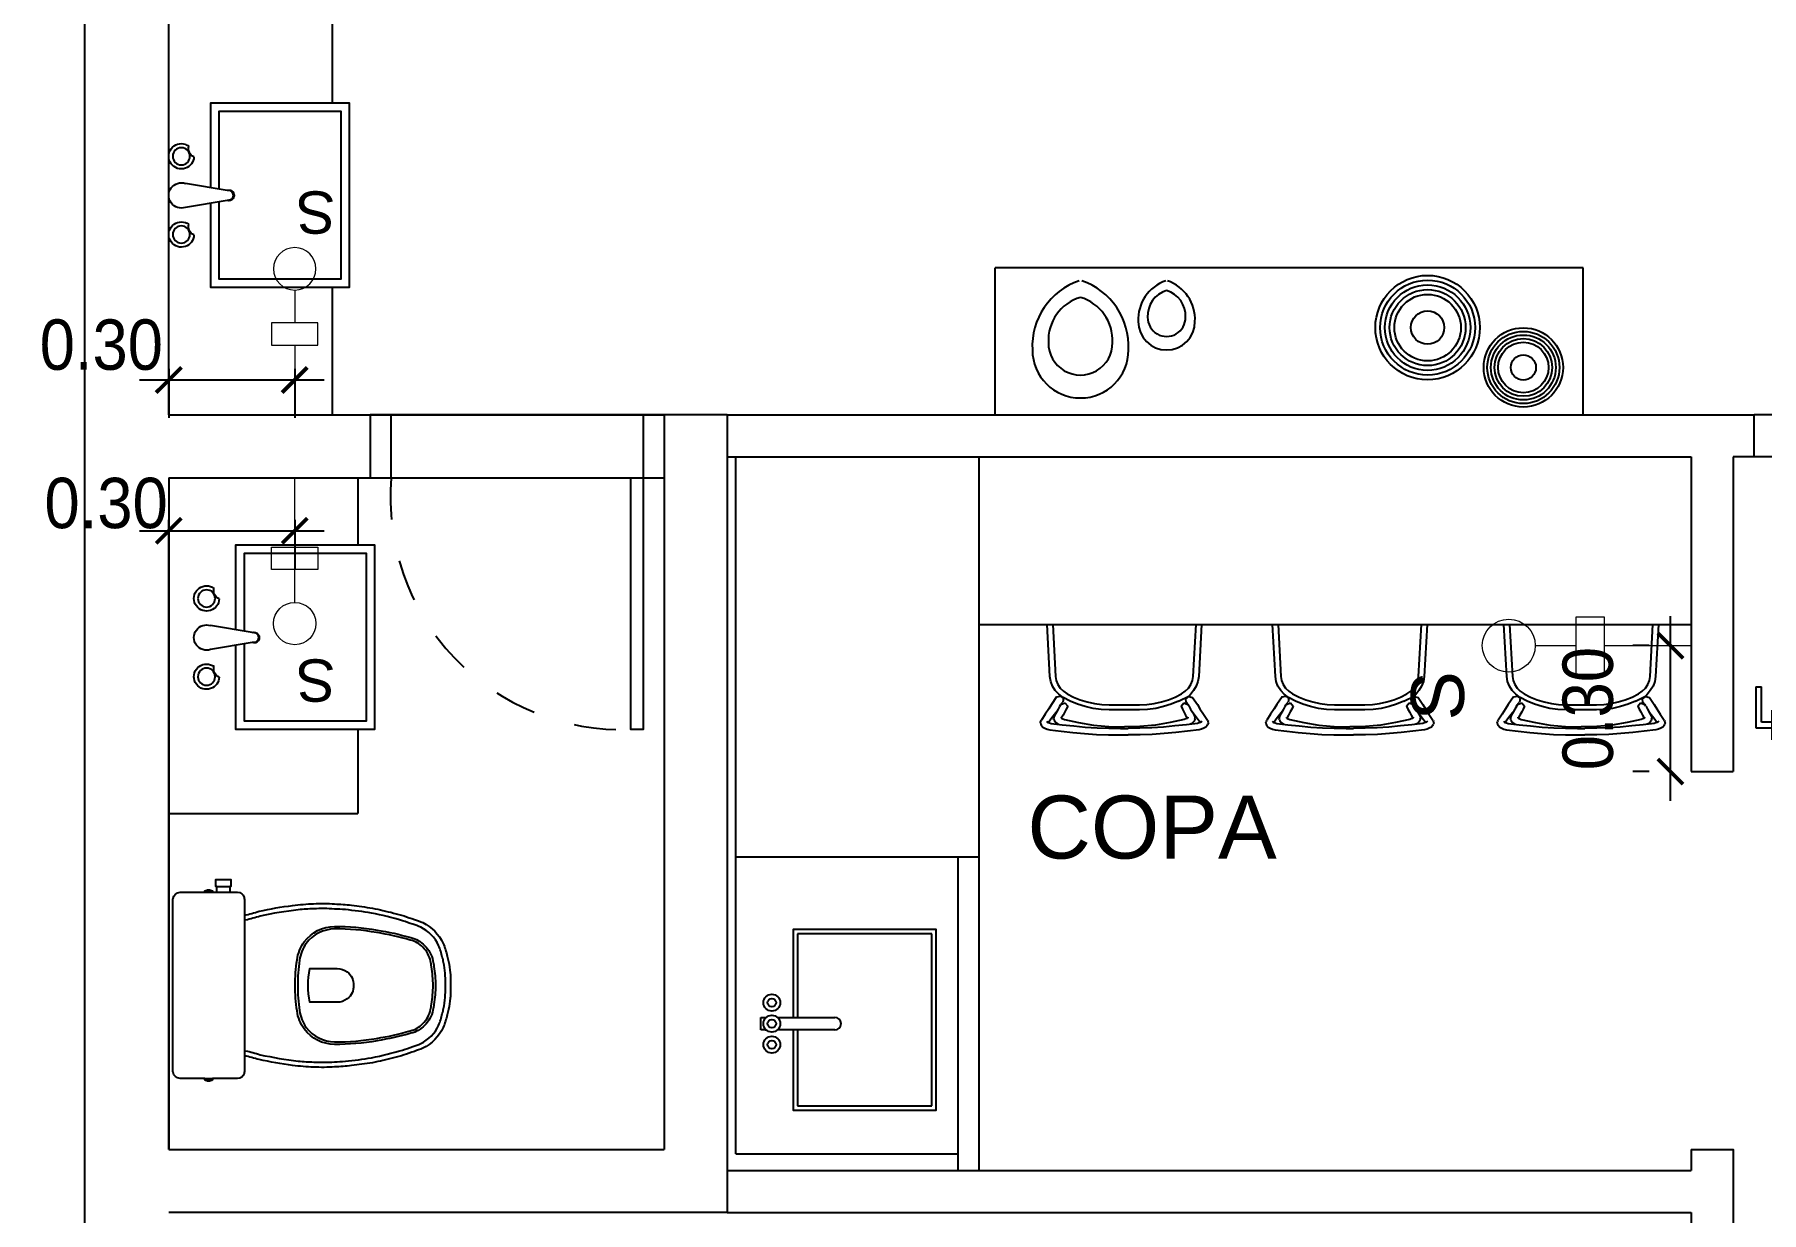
# Model space of a CAD drawing. Header units: millimetres. Extents: x 7034 to 7235, y -465 to -380.
# Drawn here: x 7107.249 to 7111.361, y -429.969 to -427.163 of the extents above; entities that cross this region are included whole.
import ezdxf

# ---------------------------------------------------------------- set-up
doc = ezdxf.new("R2010")
doc.units = ezdxf.units.MM
doc.header["$LTSCALE"] = 0.005
doc.linetypes.add('CONTINUO', pattern=[0])
doc.linetypes.add('DASHED', pattern=[19.05, 12.7, -6.35])
doc.layers.get('0').update_dxf_attribs({"linetype": 'CONTINUO'})
doc.layers.get('DEFPOINTS').update_dxf_attribs({"linetype": 'CONTINUO', "lineweight": 15})
for name, color, linetype in [('- COTAS', 12, 'Continuous'), ('252', 252, 'Continuous'), ('ARQ-PEITORIAL', 4, 'Continuous'), ('ARQ_ALVENARIA', 6, 'Continuous'), ('ARQ_ESQUADRIA', 5, 'Continuous'), ('ARQ_JANELAALTA', 150, 'DASHED'), ('ARQ_MOBILIARIO 1', 8, 'Continuous'), ('ARQ_MOBILIARIO 2', 252, 'Continuous'), ('ARQ_SOLEIRA', 250, 'CONTINUO'), ('ARQ_TXT_AMBIENTE', 3, 'Continuous')]:
    doc.layers.add(name, color=color, linetype=linetype)
doc.layers.add('ARQ-LUM-INT', color=1, linetype='Continuous', lineweight=18)
doc.styles.add('50', font='ARIALN.TTF', dxfattribs={"height": 0.1})
doc.styles.add('ARQ', font='arial.ttf', dxfattribs={"width": 0.9})
doc.styles.get("Standard").update_dxf_attribs({"font": 'arial.ttf'})
doc.dimstyles.new('1-50', dxfattribs={"dimtxt": 0.12, "dimasz": 0.06, "dimexe": 0.09, "dimexo": 0.1, "dimgap": 0.03, "dimtad": 1, "dimzin": 0, "dimdsep": 46, "dimtxsty": 'ARQ', "dimblk": 'ARCHTICK', "dimcen": 0, "dimdle": 0.07, "dimclrd": 1, "dimclre": 1, "dimclrt": 7, "dimadec": 0, "dimazin": 0, "dimtm": 1e-09, "dimtfac": 1, "dimtofl": 0, "dimtmove": 2, "dimatfit": 3, "dimldrblk": 'ARCHTICK', "dimfxl": 1, "dimtolj": 1, "dimtzin": 0, "dimlwd": -1, "dimlwe": -1, "dimarcsym": 0})

# ---------------------------------------------------------------- blocks, each defined once
blk = doc.blocks.new('cbtorb2')
at = {"layer": '252'}
for p, q in [((-0.01, -0.0904), (-0.0237, -0.0081)), ((0.01, -0.0904), (0.0237, -0.0081)), ((-0.0088, -0.0975), (-0.01, -0.0904)), ((0.0088, -0.0975), (0.01, -0.0904))]:
    blk.add_line(p, q, dxfattribs=at)
for centre in [(-0.0774, 0), (0.0774, 0)]:
    blk.add_circle(centre, 0.017, dxfattribs=at)
for centre, radius, start, end in [((-0.0774, 0), 0.025, 341.1513, 198.8487), ((0, 0), 0.025, 341.1513, 198.8487), ((0.0774, 0), 0.025, 341.1513, 198.8487), ((-0.0774, 0), 0.025, 198.8487, 216.2316), ((-0.0927, -0.0318), 0.0177, 22.7472, 105.6562), ((-0.0774, 0), 0.025, 272.1718, 341.1513), ((0.0774, 0), 0.025, 198.8487, 216.2316), ((0.062, -0.0318), 0.0177, 22.7472, 105.6562), ((0.0774, 0), 0.025, 272.1718, 341.1513), ((0, -0.0938), 0.0106, 161.2845, 18.7155), ((0, -0.0922), 0.0103, 210.8046, 329.1954)]:
    blk.add_arc(centre, radius, start, end, dxfattribs=at)
blk = doc.blocks.new('Baci01p')
for points in [[(0.17, 0), (0.17, 0.205, 0.059373), (0.1695, 0.2098, 0.333509), (0.154, 0.222), (0.1355, 0.222), (0.1045, 0.222), (0.094, 0.222), (0.094, 0.2248, 0.252251), (0.0939, 0.2251, 0.160103), (0.085, 0.228, 0.160103), (0.0761, 0.2251, 0.252251), (0.076, 0.2248), (0.076, 0.222), (0.017, 0.222, 0.327853), (0.0003, 0.2069, 0.087637), (0, 0.2038), (0, 0), (0, -0.2038, 0.087637), (0.0003, -0.2069, 0.327853), (0.017, -0.222), (0.076, -0.222), (0.076, -0.2248, 0.252251), (0.0761, -0.2251, 0.160103), (0.085, -0.228, 0.160103), (0.0939, -0.2251, 0.252251), (0.094, -0.2248), (0.094, -0.222), (0.1045, -0.222), (0.1045, -0.236), (0.102, -0.236), (0.102, -0.252), (0.12, -0.252), (0.138, -0.252), (0.138, -0.236), (0.1355, -0.236), (0.1355, -0.222), (0.154, -0.222, 0.333509), (0.1695, -0.2098, 0.059373), (0.17, -0.205)], [(0.291, 0, 0.041331), (0.2956, -0.0608, 0.129345), (0.3127, -0.1036, 0.234638), (0.385, -0.1405, 0.044666), (0.486, -0.1319, 0.031515), (0.5665, -0.1138, 0.151063), (0.5993, -0.0952, 0.148094), (0.6192, -0.0588, 0.031073), (0.6214, -0.0451, 0.035055), (0.6255, 0, 0.035055), (0.6214, 0.0451, 0.031073), (0.6192, 0.0588, 0.148094), (0.5993, 0.0952, 0.151063), (0.5665, 0.1138, 0.031515), (0.486, 0.1319, 0.044666), (0.385, 0.1405, 0.234638), (0.3127, 0.1036, 0.129345), (0.2956, 0.0608, 0.041331)], [(0.297, 0, -0.041434), (0.3015, 0.06, -0.129651), (0.3175, 0.1, -0.234583), (0.385, 0.1345, -0.044678), (0.485, 0.126, -0.031614), (0.565, 0.108, -0.152477), (0.595, 0.091, -0.148725), (0.6134, 0.0575, -0.031624), (0.6155, 0.0444, -0.035113), (0.6195, 0, -0.035113), (0.6155, -0.0444, -0.031624), (0.6134, -0.0575, -0.148725), (0.595, -0.091, -0.152477), (0.565, -0.108, -0.031614), (0.485, -0.126, -0.044678), (0.385, -0.1345, -0.234583), (0.3175, -0.1, -0.129651), (0.3015, -0.06, -0.041434)], [(0.391, -0.04, 0.164444), (0.415, -0.032, 0.245936), (0.43, 0, 0.245936), (0.415, 0.032, 0.164444), (0.391, 0.04), (0.326, 0.04, 0.108885), (0.326, -0.04)]]:
    blk.add_lwpolyline(points, format="xyb", close=True)
for points in [[(0.076, 0.222), (0.094, 0.222)], [(0.093, 0.2245), (0.085, 0.2245), (0.077, 0.2245)], [(0.076, -0.222), (0.094, -0.222)], [(0.093, -0.2245), (0.085, -0.2245), (0.077, -0.2245)], [(0.1045, -0.222), (0.1355, -0.222)], [(0.1045, -0.236), (0.12, -0.236), (0.1355, -0.236)]]:
    blk.add_lwpolyline(points)
for points in [[(0.17, -0.167, -0.003882), (0.205, -0.1765, 0.024258), (0.285, -0.1905, 0.02486), (0.335, -0.1945, 0.033324), (0.385, -0.194, 0.02486), (0.425, -0.191, 0.012268), (0.475, -0.184, 0.015806), (0.525, -0.1725, 0.026699), (0.575, -0.157, 0.021919), (0.595, -0.1495, 0.174675), (0.6435, -0.1, 0.045452), (0.653, -0.07, 0.022856), (0.6562, -0.0571, 0.041289), (0.6602, -0.0304, 0.052091), (0.6606, -0.0228, 0.04333), (0.661, 0, 0.04333), (0.6606, 0.0228, 0.052091), (0.6602, 0.0304, 0.041289), (0.6562, 0.0571, 0.022856), (0.653, 0.07, 0.045452), (0.6435, 0.1, 0.174675), (0.595, 0.1495, 0.021919), (0.575, 0.157, 0.026699), (0.525, 0.1725, 0.015806), (0.475, 0.184, 0.012268), (0.425, 0.191, 0.02486), (0.385, 0.194, 0.033324), (0.335, 0.1945, 0.02486), (0.285, 0.1905, 0.024258), (0.205, 0.1765, -0.003882), (0.17, 0.167)], [(0.1731, 0.1554, 0.003849), (0.2079, 0.1649, -0.027799), (0.2984, 0.18, -0.018883), (0.3355, 0.1825, -0.033646), (0.3844, 0.182, -0.016781), (0.4106, 0.1805, -0.015438), (0.4729, 0.1722, -0.023716), (0.5465, 0.154, -0.013571), (0.5711, 0.1457, -0.02186), (0.59, 0.1386, -0.173345), (0.6325, 0.0952, -0.045814), (0.6414, 0.067, -0.024058), (0.6444, 0.0546, -0.042614), (0.6482, 0.029, -0.066108), (0.6485, 0.0226, -0.047154), (0.649, 0, -0.047154), (0.6485, -0.0226, -0.066108), (0.6482, -0.029, -0.042614), (0.6444, -0.0546, -0.024058), (0.6414, -0.067, -0.045814), (0.6325, -0.0952, -0.173345), (0.59, -0.1386, -0.02186), (0.5711, -0.1457, -0.013571), (0.5465, -0.154, -0.023716), (0.4729, -0.1722, -0.015438), (0.4106, -0.1805, -0.016781), (0.3844, -0.182, -0.033646), (0.3355, -0.1825, -0.018883), (0.2984, -0.18, -0.027799), (0.2079, -0.1649, 0.003849), (0.1731, -0.1554)]]:
    blk.add_lwpolyline(points, format="xyb")
blk = doc.blocks.new('A$C37D84435')
at = {"layer": 'ARQ_TXT_AMBIENTE', "insert": (2.6316, -5.2771), "char_height": 0.15, "attachment_point": 1}
blk.add_mtext_dynamic_manual_height_columns('    COPA', width=2.72651, gutter_width=12.5, heights=[0], dxfattribs=at)
blk = doc.blocks.new('A$C133811AD')
at = {"layer": 'ARQ_ESQUADRIA'}
for p, q in [((0.7313, 1.4007), (0.7013, 1.4007)), ((0.7013, 0.7007), (0.7013, 1.4007)), ((0.7313, 1.4007), (0.7313, 0.7007)), ((0.6943, 1.3747), (0.6943, 1.3047)), ((0.6943, 1.3747), (0.7013, 1.3747)), ((0.7383, 1.3747), (0.7313, 1.3747)), ((0.7383, 1.3747), (0.7383, 1.3047)), ((0.6553, 1.3467), (0.6943, 1.3467)), ((0.6553, 1.2487), (0.6553, 1.3467)), ((0.6943, 1.3327), (0.6693, 1.3327)), ((0.6693, 1.3327), (0.6693, 1.2627)), ((0.7773, 1.3467), (0.7383, 1.3467)), ((0.7383, 1.3327), (0.7633, 1.3327)), ((0.7633, 1.3327), (0.7633, 1.2627)), ((0.7773, 1.2487), (0.7773, 1.3467)), ((0.6943, 1.3047), (0.7013, 1.3047)), ((0.7383, 1.3047), (0.7313, 1.3047)), ((0.6553, 1.2487), (0.6693, 1.2487)), ((0.6693, 1.2627), (0.6693, 1.2627)), ((0.6693, 1.2627), (0.6693, 1.2487)), ((0.7633, 1.2627), (0.7633, 1.2487)), ((0.7633, 1.2627), (0.7633, 1.2627)), ((0.7633, 1.2487), (0.7773, 1.2487)), ((0.7013, 0.7007), (0.6513, 0.7007)), ((0.7013, 0.6007), (0.7013, 0.7007)), ((0.7313, 0.7007), (0.7013, 0.7007)), ((1.4013, 0.6007), (1.4013, 0.7007)), ((1.4513, 0.7007), (1.4013, 0.7007)), ((0.7013, 0.6007), (0.6513, 0.6007)), ((1.4513, 0.6007), (1.4013, 0.6007))]:
    blk.add_line(p, q, dxfattribs=at)
at = {"layer": 'ARQ_JANELAALTA'}
blk.add_arc((0.7007, 0.7007), 0.7007, 0, 87.4911, dxfattribs=at)
blk = doc.blocks.new('int1')
at = {"lineweight": -2}
blk.add_lwpolyline([(-0.0591, 0.0833), (-0.0591, -0.0833), (-0.1391, -0.0833), (-0.1391, 0.0833)], close=True, dxfattribs=at)
blk.add_lwpolyline([(0.0591, 0), (-0.0591, 0)], dxfattribs=at)
blk.add_circle((0.1353, 0), 0.0762, dxfattribs=at)
blk = doc.blocks.new('_ArchTick')
at = {"color": 0, "linetype": 'ByBlock', "const_width": 0.15}
blk.add_lwpolyline([(-0.5, -0.5), (0.5, 0.5)], dxfattribs=at)
blk = doc.blocks.new('*D94')
at = {"layer": '- COTAS', "color": 1, "transparency": 16777216}
for p, q in [((7111.1449, -428.9886), (7111.1449, -428.5486)), ((7111.094, -428.6186), (7111.0549, -428.6186)), ((7111.094, -428.9186), (7111.0549, -428.9186))]:
    blk.add_line(p, q, dxfattribs=at)
at = {"layer": 'DEFPOINTS', "color": 0, "transparency": 16777216}
for p in [(7111.1449, -428.6186), (7111.194, -428.6186), (7111.194, -428.9186)]:
    blk.add_point(p, dxfattribs=at)
at = {"layer": '- COTAS', "color": 1, "transparency": 16777216, "xscale": 0.06, "yscale": 0.06, "zscale": 0.06}
for p, rotation in [((7111.1449, -428.6186), 90), ((7111.1449, -428.9186), 270)]:
    blk.add_blockref('_ArchTick', p, dxfattribs=dict(at, rotation=rotation))
at = {"layer": '- COTAS', "color": 7, "transparency": 16777216, "insert": (7110.9486, -428.7686), "char_height": 0.12, "attachment_point": 5, "rotation": 90, "style": 'ARQ'}
blk.add_mtext('\\A1;0.30', dxfattribs=at)
blk = doc.blocks.new('*D95')
at = {"layer": '- COTAS', "color": 1, "transparency": 16777216}
for p, q in [((7107.499, -428.3448), (7107.939, -428.3448)), ((7107.569, -428.3186), (7107.569, -428.4348)), ((7107.869, -428.3186), (7107.869, -428.4348))]:
    blk.add_line(p, q, dxfattribs=at)
at = {"layer": 'DEFPOINTS', "color": 0, "transparency": 16777216}
for p in [(7107.569, -428.2186), (7107.869, -428.2186), (7107.869, -428.3448)]:
    blk.add_point(p, dxfattribs=at)
at = {"layer": '- COTAS', "color": 1, "transparency": 16777216, "xscale": 0.06, "yscale": 0.06, "zscale": 0.06, "rotation": 180}
blk.add_blockref('_ArchTick', (7107.569, -428.3448), dxfattribs=at)
at = {"layer": '- COTAS', "color": 1, "transparency": 16777216, "xscale": 0.06, "yscale": 0.06, "zscale": 0.06}
blk.add_blockref('_ArchTick', (7107.869, -428.3448), dxfattribs=at)
at = {"layer": '- COTAS', "color": 7, "transparency": 16777216, "insert": (7107.4199, -428.2797), "char_height": 0.12, "attachment_point": 5, "style": 'ARQ'}
blk.add_mtext('\\A1;0.30', dxfattribs=at)
blk = doc.blocks.new('*D301')
at = {"layer": '- COTAS', "color": 1, "transparency": 16777216}
for p, q in [((7107.569, -427.9596), (7107.569, -428.0758)), ((7107.869, -427.9596), (7107.869, -428.0758)), ((7107.499, -427.9858), (7107.939, -427.9858))]:
    blk.add_line(p, q, dxfattribs=at)
at = {"layer": 'DEFPOINTS', "color": 0, "transparency": 16777216}
for p in [(7107.569, -427.8596), (7107.869, -427.8596), (7107.869, -427.9858)]:
    blk.add_point(p, dxfattribs=at)
at = {"layer": '- COTAS', "color": 1, "transparency": 16777216, "xscale": 0.06, "yscale": 0.06, "zscale": 0.06, "rotation": 180}
blk.add_blockref('_ArchTick', (7107.569, -427.9858), dxfattribs=at)
at = {"layer": '- COTAS', "color": 1, "transparency": 16777216, "xscale": 0.06, "yscale": 0.06, "zscale": 0.06}
blk.add_blockref('_ArchTick', (7107.869, -427.9858), dxfattribs=at)
at = {"layer": '- COTAS', "color": 7, "transparency": 16777216, "insert": (7107.4085, -427.9025), "char_height": 0.12, "attachment_point": 5, "style": 'ARQ'}
blk.add_mtext('\\A1;0.30', dxfattribs=at)

msp = doc.modelspace()

# ---------------------------------------------------------------- linework, layer by layer
at = {"layer": '252'}
for points in [[(7107.669, -427.5279), (7107.669, -427.3255), (7107.999, -427.3255), (7107.999, -427.7655), (7107.669, -427.7655), (7107.669, -427.5648)], [(7107.689, -427.5312), (7107.689, -427.3455), (7107.979, -427.3455), (7107.979, -427.7455), (7107.689, -427.7455), (7107.689, -427.5615)], [(7107.729, -428.581), (7107.729, -428.3786), (7108.059, -428.3786), (7108.059, -428.8186), (7107.729, -428.8186), (7107.729, -428.6179)], [(7107.749, -428.5843), (7107.749, -428.3986), (7108.039, -428.3986), (7108.039, -428.7986), (7107.749, -428.7986), (7107.749, -428.6146)]]:
    msp.add_lwpolyline(points, dxfattribs=at)
for centre, radius in [((7110.5665, -427.8612), 0.1244), ((7110.5665, -427.8612), 0.1131), ((7110.5665, -427.8612), 0.1018), ((7110.5665, -427.8612), 0.0905), ((7110.5665, -427.8612), 0.0792), ((7110.5665, -427.8612), 0.0396), ((7110.7945, -427.9561), 0.0944), ((7110.7945, -427.9561), 0.0859), ((7110.7945, -427.9561), 0.0773), ((7110.7945, -427.9561), 0.0687), ((7110.7945, -427.9561), 0.0601), ((7110.7945, -427.9561), 0.03)]:
    msp.add_circle(centre, radius, dxfattribs=at)
for centre, radius, start, end in [((7109.7906, -427.9058), 0.1654, 108.9896, 182.9154), ((7109.6891, -427.9058), 0.1654, 357.0846, 71.0104), ((7109.975, -427.8419), 0.0977, 108.9896, 182.9154), ((7109.915, -427.8419), 0.0977, 357.0846, 71.0104), ((7109.77, -427.8914), 0.1066, 106.4223, 183.0125), ((7109.7097, -427.8914), 0.1066, 356.9875, 73.5777), ((7109.9628, -427.8333), 0.063, 106.4223, 183.0125), ((7109.9272, -427.8333), 0.063, 356.9875, 73.5777), ((7109.945, -427.8468), 0.0676, 180, 0), ((7109.945, -427.8372), 0.0451, 179.297, 0.703), ((7109.7399, -427.9143), 0.1145, 180, 0), ((7109.7399, -427.8979), 0.0763, 179.297, 0.703)]:
    msp.add_arc(centre, radius, start, end, dxfattribs=at)
at = {"layer": 'ARQ-LUM-INT'}
for p, q in [((7107.869, -427.9029), (7107.869, -428.0686)), ((7107.869, -428.3843), (7107.869, -428.2186)), ((7110.9868, -428.6186), (7111.194, -428.6186))]:
    msp.add_line(p, q, dxfattribs=at)
at = {"layer": 'ARQ-PEITORIAL'}
for p, q in [((7108.899, -428.0686), (7111.344, -428.0686)), ((7108.899, -428.1686), (7111.194, -428.1686)), ((7108.919, -428.1686), (7109.4775, -428.1686)), ((7111.194, -428.1686), (7111.194, -428.9186)), ((7111.294, -428.1686), (7111.294, -428.9186)), ((7111.344, -428.1686), (7111.294, -428.1686)), ((7111.194, -428.9186), (7111.294, -428.9186)), ((7111.194, -429.8186), (7111.194, -429.8686)), ((7108.899, -429.8686), (7111.194, -429.8686)), ((7108.899, -429.9686), (7111.194, -429.9686)), ((7111.194, -429.9686), (7111.194, -430.8786))]:
    msp.add_line(p, q, dxfattribs=at)
for points in [[(7111.344, -428.1686), (7111.344, -428.0686)], [(7111.194, -429.8186), (7111.294, -429.8186), (7111.294, -430.0186), (7111.294, -430.8786)]]:
    msp.add_lwpolyline(points, dxfattribs=at)
at = {"layer": 'ARQ_ALVENARIA'}
for p, q in [((7107.369, -430.8386), (7107.369, -425.2786)), ((7107.569, -428.0686), (7107.569, -425.2786)), ((7107.569, -428.0686), (7108.049, -428.0686)), ((7107.569, -428.0686), (7108.049, -428.0686)), ((7108.049, -428.0686), (7108.049, -428.2186)), ((7108.749, -428.0686), (7108.749, -429.8186)), ((7108.899, -428.0686), (7108.749, -428.0686)), ((7108.899, -428.0686), (7108.749, -428.0686)), ((7108.899, -428.0686), (7108.899, -429.9686)), ((7107.569, -428.2186), (7107.569, -429.8186)), ((7107.569, -428.2186), (7108.049, -428.2186)), ((7107.569, -429.8186), (7107.569, -428.3186)), ((7107.569, -429.8186), (7108.749, -429.8186)), ((7108.899, -429.9686), (7107.569, -429.9686))]:
    msp.add_line(p, q, dxfattribs=at)
at = {"layer": 'ARQ_ESQUADRIA'}
for p, q in [((7108.049, -428.0686), (7108.099, -428.0686)), ((7108.699, -428.0686), (7108.699, -428.2186)), ((7108.699, -428.0686), (7108.749, -428.0686)), ((7108.049, -428.2186), (7108.099, -428.2186)), ((7108.699, -428.2186), (7108.749, -428.2186))]:
    msp.add_line(p, q, dxfattribs=at)
for points in [[(7108.099, -428.2186), (7108.099, -428.0686)], [(7108.699, -428.2186), (7108.699, -428.8186), (7108.669, -428.8186), (7108.669, -428.2186), (7108.699, -428.2186)]]:
    msp.add_lwpolyline(points, dxfattribs=at)
at = {"layer": 'ARQ_JANELAALTA'}
msp.add_arc((7108.649, -428.2668), 0.5521, 174.9889, 272.0735, dxfattribs=at)
at = {"layer": 'ARQ_MOBILIARIO 1', "linetype": 'Continuous'}
for p, q in [((7107.959, -427.3255), (7107.959, -427.0786)), ((7110.9367, -427.7186), (7109.5367, -427.7186)), ((7107.959, -428.0686), (7107.959, -427.7655)), ((7108.919, -429.8286), (7108.919, -428.1686)), ((7109.499, -429.8686), (7109.499, -428.1686)), ((7108.019, -428.2186), (7108.019, -428.3786)), ((7109.499, -428.5686), (7111.194, -428.5686)), ((7108.019, -428.8186), (7108.019, -429.0186)), ((7107.569, -429.0186), (7108.019, -429.0186)), ((7108.919, -429.1219), (7109.499, -429.1219)), ((7109.449, -429.8686), (7109.449, -429.1219))]:
    msp.add_line(p, q, dxfattribs=at)
for points in [[(7109.5367, -428.0686), (7109.5367, -427.7186)], [(7110.9367, -428.0686), (7110.9367, -427.7186)], [(7108.919, -429.8286), (7109.449, -429.8286)]]:
    msp.add_lwpolyline(points, dxfattribs=at)
at = {"layer": 'ARQ_MOBILIARIO 2'}
for p, q in [((7109.6673, -428.6924), (7109.6605, -428.5686)), ((7109.6738, -428.5686), (7109.6805, -428.6918)), ((7110.0083, -428.6918), (7110.0151, -428.5686)), ((7110.0284, -428.5686), (7110.0216, -428.6924)), ((7110.204, -428.6924), (7110.1972, -428.5686)), ((7110.2105, -428.5686), (7110.2173, -428.6918)), ((7110.545, -428.6918), (7110.5518, -428.5686)), ((7110.5651, -428.5686), (7110.5583, -428.6924)), ((7110.7551, -428.6924), (7110.7483, -428.5686)), ((7110.7616, -428.5686), (7110.7684, -428.6918)), ((7111.0962, -428.6918), (7111.103, -428.5686)), ((7111.1163, -428.5686), (7111.1094, -428.6924)), ((7109.6692, -428.7041), (7109.6673, -428.6924)), ((7109.6734, -428.7152), (7109.6692, -428.7041)), ((7109.68, -428.7255), (7109.6734, -428.7152)), ((7109.6805, -428.6918), (7109.6822, -428.7017)), ((7109.6822, -428.7017), (7109.686, -428.7112)), ((7109.686, -428.7112), (7109.6918, -428.7198)), ((7109.9971, -428.7198), (7110.0029, -428.7112)), ((7110.0029, -428.7112), (7110.0066, -428.7017)), ((7110.0066, -428.7017), (7110.0083, -428.6918)), ((7110.0154, -428.7152), (7110.0089, -428.7255)), ((7110.0197, -428.7041), (7110.0154, -428.7152)), ((7110.0216, -428.6924), (7110.0197, -428.7041)), ((7110.2059, -428.7041), (7110.204, -428.6924)), ((7110.2102, -428.7152), (7110.2059, -428.7041)), ((7110.2167, -428.7255), (7110.2102, -428.7152)), ((7110.2173, -428.6918), (7110.2189, -428.7017)), ((7110.2189, -428.7017), (7110.2227, -428.7112)), ((7110.2227, -428.7112), (7110.2285, -428.7198)), ((7110.5338, -428.7198), (7110.5396, -428.7112)), ((7110.5396, -428.7112), (7110.5434, -428.7017)), ((7110.5434, -428.7017), (7110.545, -428.6918)), ((7110.5522, -428.7152), (7110.5456, -428.7255)), ((7110.5564, -428.7041), (7110.5522, -428.7152)), ((7110.5583, -428.6924), (7110.5564, -428.7041)), ((7110.757, -428.7041), (7110.7551, -428.6924)), ((7110.7613, -428.7152), (7110.757, -428.7041)), ((7110.7678, -428.7255), (7110.7613, -428.7152)), ((7110.7684, -428.6918), (7110.7701, -428.7017)), ((7110.7701, -428.7017), (7110.7739, -428.7112)), ((7110.7739, -428.7112), (7110.7796, -428.7198)), ((7111.085, -428.7198), (7111.0907, -428.7112)), ((7111.0907, -428.7112), (7111.0945, -428.7017)), ((7111.0945, -428.7017), (7111.0962, -428.6918)), ((7111.1033, -428.7152), (7111.0968, -428.7255)), ((7111.1076, -428.7041), (7111.1033, -428.7152)), ((7111.1094, -428.6924), (7111.1076, -428.7041)), ((7109.6706, -428.759), (7109.6644, -428.7689)), ((7109.6832, -428.7404), (7109.6706, -428.759)), ((7109.6885, -428.7345), (7109.68, -428.7255)), ((7109.6832, -428.7404), (7109.6926, -428.7387)), ((7109.6987, -428.7424), (7109.6885, -428.7345)), ((7109.6905, -428.7628), (7109.693, -428.7587)), ((7109.6918, -428.7198), (7109.6993, -428.7273)), ((7109.6926, -428.7387), (7109.6994, -428.7447)), ((7109.693, -428.7587), (7109.7029, -428.7547)), ((7109.6938, -428.7576), (7109.6976, -428.7531)), ((7109.6994, -428.7447), (7109.6976, -428.7531)), ((7109.7154, -428.7508), (7109.6987, -428.7424)), ((7109.6993, -428.7273), (7109.7082, -428.7336)), ((7109.7029, -428.7547), (7109.7095, -428.7625)), ((7109.7082, -428.7336), (7109.7235, -428.7412)), ((7109.7328, -428.7581), (7109.7154, -428.7508)), ((7109.7235, -428.7412), (7109.7396, -428.7476)), ((7109.751, -428.7639), (7109.7328, -428.7581)), ((7109.7396, -428.7476), (7109.7562, -428.7527)), ((7109.7562, -428.7527), (7109.7733, -428.7564)), ((7109.7733, -428.7564), (7109.7907, -428.7587)), ((7109.7907, -428.7587), (7109.8082, -428.7597)), ((7109.8806, -428.7597), (7109.8982, -428.7587)), ((7109.8982, -428.7587), (7109.9156, -428.7564)), ((7109.9156, -428.7564), (7109.9326, -428.7527)), ((7109.9326, -428.7527), (7109.9493, -428.7476)), ((7109.956, -428.7581), (7109.9378, -428.7639)), ((7109.9493, -428.7476), (7109.9653, -428.7412)), ((7109.9735, -428.7508), (7109.956, -428.7581)), ((7109.9653, -428.7412), (7109.9806, -428.7336)), ((7109.9735, -428.7508), (7109.9994, -428.7385)), ((7109.9794, -428.7625), (7109.9859, -428.7547)), ((7109.9806, -428.7336), (7109.9895, -428.7273)), ((7109.9859, -428.7547), (7109.9959, -428.7587)), ((7109.9895, -428.7273), (7109.9971, -428.7198)), ((7109.9906, -428.745), (7109.998, -428.7398)), ((7109.9913, -428.7533), (7109.9906, -428.745)), ((7109.9951, -428.7576), (7109.9913, -428.7533)), ((7109.9984, -428.7628), (7109.9959, -428.7587)), ((7109.998, -428.7398), (7110.007, -428.7424)), ((7110.0089, -428.7255), (7109.9994, -428.7385)), ((7110.007, -428.7424), (7110.0182, -428.759)), ((7110.0182, -428.759), (7110.0245, -428.7689)), ((7110.2074, -428.759), (7110.2011, -428.7689)), ((7110.22, -428.7404), (7110.2074, -428.759)), ((7110.2253, -428.7345), (7110.2167, -428.7255)), ((7110.22, -428.7404), (7110.2293, -428.7387)), ((7110.2354, -428.7424), (7110.2253, -428.7345)), ((7110.2272, -428.7628), (7110.2297, -428.7587)), ((7110.2285, -428.7198), (7110.2361, -428.7273)), ((7110.2293, -428.7387), (7110.2362, -428.7447)), ((7110.2297, -428.7587), (7110.2397, -428.7547)), ((7110.2305, -428.7576), (7110.2344, -428.7531)), ((7110.2362, -428.7447), (7110.2344, -428.7531)), ((7110.2521, -428.7508), (7110.2354, -428.7424)), ((7110.2361, -428.7273), (7110.245, -428.7336)), ((7110.2397, -428.7547), (7110.2462, -428.7625)), ((7110.245, -428.7336), (7110.2603, -428.7412)), ((7110.2696, -428.7581), (7110.2521, -428.7508)), ((7110.2603, -428.7412), (7110.2763, -428.7476)), ((7110.2878, -428.7639), (7110.2696, -428.7581)), ((7110.2763, -428.7476), (7110.293, -428.7527)), ((7110.293, -428.7527), (7110.31, -428.7564)), ((7110.31, -428.7564), (7110.3274, -428.7587)), ((7110.3274, -428.7587), (7110.345, -428.7597)), ((7110.4174, -428.7597), (7110.4349, -428.7587)), ((7110.4349, -428.7587), (7110.4523, -428.7564)), ((7110.4523, -428.7564), (7110.4694, -428.7527)), ((7110.4694, -428.7527), (7110.486, -428.7476)), ((7110.4927, -428.7581), (7110.4746, -428.7639)), ((7110.486, -428.7476), (7110.5021, -428.7412)), ((7110.5102, -428.7508), (7110.4927, -428.7581)), ((7110.5021, -428.7412), (7110.5174, -428.7336)), ((7110.5102, -428.7508), (7110.5362, -428.7385)), ((7110.5161, -428.7625), (7110.5227, -428.7547)), ((7110.5174, -428.7336), (7110.5263, -428.7273)), ((7110.5227, -428.7547), (7110.5326, -428.7587)), ((7110.5263, -428.7273), (7110.5338, -428.7198)), ((7110.5273, -428.745), (7110.5347, -428.7398)), ((7110.528, -428.7533), (7110.5273, -428.745)), ((7110.5318, -428.7576), (7110.528, -428.7533)), ((7110.5351, -428.7628), (7110.5326, -428.7587)), ((7110.5347, -428.7398), (7110.5437, -428.7424)), ((7110.5456, -428.7255), (7110.5362, -428.7385)), ((7110.5437, -428.7424), (7110.555, -428.759)), ((7110.555, -428.759), (7110.5612, -428.7689)), ((7110.7585, -428.759), (7110.7522, -428.7689)), ((7110.7711, -428.7404), (7110.7585, -428.759)), ((7110.7764, -428.7345), (7110.7678, -428.7255)), ((7110.7711, -428.7404), (7110.7805, -428.7387)), ((7110.7866, -428.7424), (7110.7764, -428.7345)), ((7110.7784, -428.7628), (7110.7809, -428.7587)), ((7110.7796, -428.7198), (7110.7872, -428.7273)), ((7110.7805, -428.7387), (7110.7873, -428.7447)), ((7110.7809, -428.7587), (7110.7908, -428.7547)), ((7110.7816, -428.7576), (7110.7855, -428.7531)), ((7110.7873, -428.7447), (7110.7855, -428.7531)), ((7110.8033, -428.7508), (7110.7866, -428.7424)), ((7110.7872, -428.7273), (7110.7961, -428.7336)), ((7110.7908, -428.7547), (7110.7973, -428.7625)), ((7110.7961, -428.7336), (7110.8114, -428.7412)), ((7110.8207, -428.7581), (7110.8033, -428.7508)), ((7110.8114, -428.7412), (7110.8275, -428.7476)), ((7110.8389, -428.7639), (7110.8207, -428.7581)), ((7110.8275, -428.7476), (7110.8441, -428.7527)), ((7110.8441, -428.7527), (7110.8612, -428.7564)), ((7110.8612, -428.7564), (7110.8785, -428.7587)), ((7110.8785, -428.7587), (7110.8961, -428.7597)), ((7110.9685, -428.7597), (7110.9861, -428.7587)), ((7110.9861, -428.7587), (7111.0034, -428.7564)), ((7111.0034, -428.7564), (7111.0205, -428.7527)), ((7111.0205, -428.7527), (7111.0371, -428.7476)), ((7111.0439, -428.7581), (7111.0257, -428.7639)), ((7111.0371, -428.7476), (7111.0532, -428.7412)), ((7111.0613, -428.7508), (7111.0439, -428.7581)), ((7111.0532, -428.7412), (7111.0685, -428.7336)), ((7111.0613, -428.7508), (7111.0873, -428.7385)), ((7111.0673, -428.7625), (7111.0738, -428.7547)), ((7111.0685, -428.7336), (7111.0774, -428.7273)), ((7111.0738, -428.7547), (7111.0837, -428.7587)), ((7111.0774, -428.7273), (7111.085, -428.7198)), ((7111.0785, -428.745), (7111.0859, -428.7398)), ((7111.0792, -428.7533), (7111.0785, -428.745)), ((7111.083, -428.7576), (7111.0792, -428.7533)), ((7111.0862, -428.7628), (7111.0837, -428.7587)), ((7111.0859, -428.7398), (7111.0948, -428.7424)), ((7111.0968, -428.7255), (7111.0873, -428.7385)), ((7111.0948, -428.7424), (7111.1061, -428.759)), ((7111.1061, -428.759), (7111.1124, -428.7689)), ((7109.6444, -428.8024), (7109.6451, -428.7996)), ((7109.6459, -428.7971), (7109.6451, -428.7996)), ((7109.6459, -428.7971), (7109.6468, -428.796)), ((7109.6561, -428.7817), (7109.6468, -428.796)), ((7109.6644, -428.7689), (7109.6561, -428.7817)), ((7109.6596, -428.7985), (7109.6618, -428.8005)), ((7109.6717, -428.7906), (7109.6635, -428.8015)), ((7109.6809, -428.7786), (7109.6717, -428.7906)), ((7109.6771, -428.7869), (7109.6761, -428.7922)), ((7109.6769, -428.7949), (7109.6761, -428.7922)), ((7109.6769, -428.7949), (7109.6777, -428.7976)), ((7109.6826, -428.7771), (7109.6771, -428.7869)), ((7109.6777, -428.7976), (7109.6811, -428.8018)), ((7109.6837, -428.7751), (7109.6809, -428.7786)), ((7109.6867, -428.7697), (7109.6826, -428.7771)), ((7109.69, -428.7635), (7109.6867, -428.7697)), ((7109.6905, -428.7628), (7109.69, -428.7635)), ((7109.6931, -428.7889), (7109.6936, -428.7905)), ((7109.6936, -428.7905), (7109.694, -428.7909)), ((7109.694, -428.7909), (7109.6952, -428.7919)), ((7109.6984, -428.7842), (7109.6943, -428.7912)), ((7109.6952, -428.7919), (7109.698, -428.7931)), ((7109.698, -428.7931), (7109.7018, -428.7944)), ((7109.7026, -428.7766), (7109.6984, -428.7842)), ((7109.7018, -428.7944), (7109.7352, -428.802)), ((7109.7061, -428.7701), (7109.7026, -428.7766)), ((7109.7095, -428.7625), (7109.7061, -428.7701)), ((7109.7698, -428.7681), (7109.751, -428.7639)), ((7109.7889, -428.7706), (7109.7698, -428.7681)), ((7109.8082, -428.7715), (7109.7889, -428.7706)), ((7109.8082, -428.7597), (7109.8806, -428.7597)), ((7109.8806, -428.7715), (7109.8082, -428.7715)), ((7109.8999, -428.7706), (7109.8806, -428.7715)), ((7109.9191, -428.7681), (7109.8999, -428.7706)), ((7109.9378, -428.7639), (7109.9191, -428.7681)), ((7109.9871, -428.7944), (7109.9536, -428.802)), ((7109.9794, -428.7625), (7109.9827, -428.7701)), ((7109.9827, -428.7701), (7109.9862, -428.7766)), ((7109.9862, -428.7766), (7109.9904, -428.7842)), ((7109.9909, -428.7931), (7109.9871, -428.7944)), ((7109.9904, -428.7842), (7109.9945, -428.7912)), ((7109.9936, -428.7919), (7109.9909, -428.7931)), ((7109.9949, -428.7909), (7109.9936, -428.7919)), ((7109.9952, -428.7905), (7109.9949, -428.7909)), ((7109.9958, -428.7889), (7109.9952, -428.7905)), ((7109.9984, -428.7628), (7109.9988, -428.7635)), ((7109.9988, -428.7635), (7110.0021, -428.7697)), ((7110.0021, -428.7697), (7110.0063, -428.7771)), ((7110.0051, -428.7751), (7110.0079, -428.7786)), ((7110.0063, -428.7771), (7110.0118, -428.7869)), ((7110.0111, -428.7976), (7110.0078, -428.8018)), ((7110.0079, -428.7786), (7110.0172, -428.7906)), ((7110.012, -428.7949), (7110.0111, -428.7976)), ((7110.0118, -428.7869), (7110.0128, -428.7922)), ((7110.012, -428.7949), (7110.0128, -428.7922)), ((7110.0172, -428.7906), (7110.0254, -428.8015)), ((7110.0245, -428.7689), (7110.0328, -428.7817)), ((7110.0292, -428.7985), (7110.0271, -428.8005)), ((7110.0328, -428.7817), (7110.0421, -428.796)), ((7110.043, -428.7971), (7110.0421, -428.796)), ((7110.043, -428.7971), (7110.0438, -428.7996)), ((7110.0444, -428.8024), (7110.0438, -428.7996)), ((7110.1812, -428.8024), (7110.1818, -428.7996)), ((7110.1826, -428.7971), (7110.1818, -428.7996)), ((7110.1826, -428.7971), (7110.1835, -428.796)), ((7110.1928, -428.7817), (7110.1835, -428.796)), ((7110.2011, -428.7689), (7110.1928, -428.7817)), ((7110.1964, -428.7985), (7110.1985, -428.8005)), ((7110.2084, -428.7906), (7110.2002, -428.8015)), ((7110.2177, -428.7786), (7110.2084, -428.7906)), ((7110.2138, -428.7869), (7110.2128, -428.7922)), ((7110.2136, -428.7949), (7110.2128, -428.7922)), ((7110.2136, -428.7949), (7110.2145, -428.7976)), ((7110.2193, -428.7771), (7110.2138, -428.7869)), ((7110.2145, -428.7976), (7110.2178, -428.8018)), ((7110.2205, -428.7751), (7110.2177, -428.7786)), ((7110.2235, -428.7697), (7110.2193, -428.7771)), ((7110.2268, -428.7635), (7110.2235, -428.7697)), ((7110.2272, -428.7628), (7110.2268, -428.7635)), ((7110.2298, -428.7889), (7110.2304, -428.7905)), ((7110.2304, -428.7905), (7110.2307, -428.7909)), ((7110.2307, -428.7909), (7110.232, -428.7919)), ((7110.2352, -428.7842), (7110.2311, -428.7912)), ((7110.232, -428.7919), (7110.2347, -428.7931)), ((7110.2347, -428.7931), (7110.2385, -428.7944)), ((7110.2394, -428.7766), (7110.2352, -428.7842)), ((7110.2385, -428.7944), (7110.272, -428.802)), ((7110.2429, -428.7701), (7110.2394, -428.7766)), ((7110.2462, -428.7625), (7110.2429, -428.7701)), ((7110.3065, -428.7681), (7110.2878, -428.7639)), ((7110.3257, -428.7706), (7110.3065, -428.7681)), ((7110.345, -428.7715), (7110.3257, -428.7706)), ((7110.345, -428.7597), (7110.4174, -428.7597)), ((7110.4174, -428.7715), (7110.345, -428.7715)), ((7110.4367, -428.7706), (7110.4174, -428.7715)), ((7110.4558, -428.7681), (7110.4367, -428.7706)), ((7110.4746, -428.7639), (7110.4558, -428.7681)), ((7110.5238, -428.7944), (7110.4904, -428.802)), ((7110.5161, -428.7625), (7110.5195, -428.7701)), ((7110.5195, -428.7701), (7110.523, -428.7766)), ((7110.523, -428.7766), (7110.5272, -428.7842)), ((7110.5276, -428.7931), (7110.5238, -428.7944)), ((7110.5272, -428.7842), (7110.5313, -428.7912)), ((7110.5304, -428.7919), (7110.5276, -428.7931)), ((7110.5316, -428.7909), (7110.5304, -428.7919)), ((7110.532, -428.7905), (7110.5316, -428.7909)), ((7110.5325, -428.7889), (7110.532, -428.7905)), ((7110.5351, -428.7628), (7110.5356, -428.7635)), ((7110.5356, -428.7635), (7110.5389, -428.7697)), ((7110.5389, -428.7697), (7110.543, -428.7771)), ((7110.5419, -428.7751), (7110.5447, -428.7786)), ((7110.543, -428.7771), (7110.5485, -428.7869)), ((7110.5479, -428.7976), (7110.5445, -428.8018)), ((7110.5447, -428.7786), (7110.5539, -428.7906)), ((7110.5487, -428.7949), (7110.5479, -428.7976)), ((7110.5485, -428.7869), (7110.5495, -428.7922)), ((7110.5487, -428.7949), (7110.5495, -428.7922)), ((7110.5539, -428.7906), (7110.5621, -428.8015)), ((7110.5612, -428.7689), (7110.5695, -428.7817)), ((7110.566, -428.7985), (7110.5638, -428.8005)), ((7110.5695, -428.7817), (7110.5788, -428.796)), ((7110.5797, -428.7971), (7110.5788, -428.796)), ((7110.5797, -428.7971), (7110.5805, -428.7996)), ((7110.5812, -428.8024), (7110.5805, -428.7996)), ((7110.7323, -428.8024), (7110.733, -428.7996)), ((7110.7337, -428.7971), (7110.733, -428.7996)), ((7110.7337, -428.7971), (7110.7347, -428.796)), ((7110.744, -428.7817), (7110.7347, -428.796)), ((7110.7522, -428.7689), (7110.744, -428.7817)), ((7110.7475, -428.7985), (7110.7497, -428.8005)), ((7110.7595, -428.7906), (7110.7514, -428.8015)), ((7110.7688, -428.7786), (7110.7595, -428.7906)), ((7110.7649, -428.7869), (7110.764, -428.7922)), ((7110.7648, -428.7949), (7110.764, -428.7922)), ((7110.7648, -428.7949), (7110.7656, -428.7976)), ((7110.7704, -428.7771), (7110.7649, -428.7869)), ((7110.7656, -428.7976), (7110.769, -428.8018)), ((7110.7716, -428.7751), (7110.7688, -428.7786)), ((7110.7746, -428.7697), (7110.7704, -428.7771)), ((7110.7779, -428.7635), (7110.7746, -428.7697)), ((7110.7784, -428.7628), (7110.7779, -428.7635)), ((7110.781, -428.7889), (7110.7815, -428.7905)), ((7110.7815, -428.7905), (7110.7818, -428.7909)), ((7110.7818, -428.7909), (7110.7831, -428.7919)), ((7110.7863, -428.7842), (7110.7822, -428.7912)), ((7110.7831, -428.7919), (7110.7858, -428.7931)), ((7110.7858, -428.7931), (7110.7896, -428.7944)), ((7110.7905, -428.7766), (7110.7863, -428.7842)), ((7110.7896, -428.7944), (7110.8231, -428.802)), ((7110.794, -428.7701), (7110.7905, -428.7766)), ((7110.7973, -428.7625), (7110.794, -428.7701)), ((7110.8577, -428.7681), (7110.8389, -428.7639)), ((7110.8768, -428.7706), (7110.8577, -428.7681)), ((7110.8961, -428.7715), (7110.8768, -428.7706)), ((7110.8961, -428.7597), (7110.9685, -428.7597)), ((7110.9685, -428.7715), (7110.8961, -428.7715)), ((7110.9878, -428.7706), (7110.9685, -428.7715)), ((7111.0069, -428.7681), (7110.9878, -428.7706)), ((7111.0257, -428.7639), (7111.0069, -428.7681)), ((7111.0749, -428.7944), (7111.0415, -428.802)), ((7111.0673, -428.7625), (7111.0706, -428.7701)), ((7111.0706, -428.7701), (7111.0741, -428.7766)), ((7111.0741, -428.7766), (7111.0783, -428.7842)), ((7111.0788, -428.7931), (7111.0749, -428.7944)), ((7111.0783, -428.7842), (7111.0824, -428.7912)), ((7111.0815, -428.7919), (7111.0788, -428.7931)), ((7111.0828, -428.7909), (7111.0815, -428.7919)), ((7111.0831, -428.7905), (7111.0828, -428.7909)), ((7111.0836, -428.7889), (7111.0831, -428.7905)), ((7111.0862, -428.7628), (7111.0867, -428.7635)), ((7111.0867, -428.7635), (7111.09, -428.7697)), ((7111.09, -428.7697), (7111.0942, -428.7771)), ((7111.093, -428.7751), (7111.0958, -428.7786)), ((7111.0942, -428.7771), (7111.0996, -428.7869)), ((7111.099, -428.7976), (7111.0956, -428.8018)), ((7111.0958, -428.7786), (7111.1051, -428.7906)), ((7111.0998, -428.7949), (7111.099, -428.7976)), ((7111.0996, -428.7869), (7111.1006, -428.7922)), ((7111.0998, -428.7949), (7111.1006, -428.7922)), ((7111.1051, -428.7906), (7111.1132, -428.8015)), ((7111.1124, -428.7689), (7111.1206, -428.7817)), ((7111.1171, -428.7985), (7111.1149, -428.8005)), ((7111.1206, -428.7817), (7111.1299, -428.796)), ((7111.1308, -428.7971), (7111.1299, -428.796)), ((7111.1308, -428.7971), (7111.1316, -428.7996)), ((7111.1323, -428.8024), (7111.1316, -428.7996)), ((7109.6444, -428.8024), (7109.6453, -428.8054)), ((7109.6453, -428.8054), (7109.6463, -428.8084)), ((7109.6463, -428.8084), (7109.6502, -428.8125)), ((7109.6502, -428.8125), (7109.655, -428.8154)), ((7109.655, -428.8154), (7109.6604, -428.8174)), ((7109.6604, -428.8174), (7109.6666, -428.8192)), ((7109.6618, -428.8005), (7109.6634, -428.8015)), ((7109.6634, -428.8015), (7109.6665, -428.8026)), ((7109.6665, -428.8026), (7109.6705, -428.8038)), ((7109.6666, -428.8192), (7109.6943, -428.8227)), ((7109.6705, -428.8038), (7109.6966, -428.807)), ((7109.6811, -428.8018), (7109.6857, -428.8052)), ((7109.6857, -428.8052), (7109.6871, -428.8059)), ((7109.6943, -428.8227), (7109.7219, -428.8257)), ((7109.6966, -428.807), (7109.7238, -428.81)), ((7109.7219, -428.8257), (7109.7499, -428.8281)), ((7109.7238, -428.81), (7109.7514, -428.8124)), ((7109.7352, -428.802), (7109.7707, -428.8079)), ((7109.7499, -428.8281), (7109.7783, -428.8299)), ((7109.7514, -428.8124), (7109.7793, -428.8141)), ((7109.7707, -428.8079), (7109.8072, -428.8113)), ((7109.7783, -428.8299), (7109.8069, -428.8309)), ((7109.7793, -428.8141), (7109.8074, -428.8152)), ((7109.8069, -428.8309), (7109.8355, -428.8313)), ((7109.8072, -428.8113), (7109.8444, -428.8121)), ((7109.8074, -428.8152), (7109.8356, -428.8156)), ((7109.8355, -428.8313), (7109.8533, -428.8313)), ((7109.8356, -428.8156), (7109.8532, -428.8156)), ((7109.8816, -428.8113), (7109.8444, -428.8121)), ((7109.8815, -428.8152), (7109.8532, -428.8156)), ((7109.882, -428.8309), (7109.8533, -428.8313)), ((7109.9096, -428.8141), (7109.8815, -428.8152)), ((7109.9182, -428.8079), (7109.8816, -428.8113)), ((7109.9106, -428.8299), (7109.882, -428.8309)), ((7109.9375, -428.8124), (7109.9096, -428.8141)), ((7109.9389, -428.8281), (7109.9106, -428.8299)), ((7109.9536, -428.802), (7109.9182, -428.8079)), ((7109.965, -428.81), (7109.9375, -428.8124)), ((7109.967, -428.8257), (7109.9389, -428.8281)), ((7109.9922, -428.807), (7109.965, -428.81)), ((7109.9946, -428.8227), (7109.967, -428.8257)), ((7110.0184, -428.8038), (7109.9922, -428.807)), ((7110.0222, -428.8192), (7109.9946, -428.8227)), ((7110.0032, -428.8052), (7110.0017, -428.8059)), ((7110.0078, -428.8018), (7110.0032, -428.8052)), ((7110.0223, -428.8026), (7110.0184, -428.8038)), ((7110.0284, -428.8174), (7110.0222, -428.8192)), ((7110.0255, -428.8015), (7110.0223, -428.8026)), ((7110.0271, -428.8005), (7110.0255, -428.8015)), ((7110.0338, -428.8154), (7110.0284, -428.8174)), ((7110.0386, -428.8125), (7110.0338, -428.8154)), ((7110.0425, -428.8084), (7110.0386, -428.8125)), ((7110.0425, -428.8084), (7110.0435, -428.8057)), ((7110.0444, -428.8024), (7110.0435, -428.8057)), ((7110.1812, -428.8024), (7110.182, -428.8054)), ((7110.182, -428.8054), (7110.1831, -428.8084)), ((7110.1831, -428.8084), (7110.187, -428.8125)), ((7110.187, -428.8125), (7110.1918, -428.8154)), ((7110.1918, -428.8154), (7110.1972, -428.8174)), ((7110.1972, -428.8174), (7110.2034, -428.8192)), ((7110.1985, -428.8005), (7110.2001, -428.8015)), ((7110.2001, -428.8015), (7110.2033, -428.8026)), ((7110.2033, -428.8026), (7110.2072, -428.8038)), ((7110.2034, -428.8192), (7110.231, -428.8227)), ((7110.2072, -428.8038), (7110.2334, -428.807)), ((7110.2178, -428.8018), (7110.2224, -428.8052)), ((7110.2224, -428.8052), (7110.2239, -428.8059)), ((7110.231, -428.8227), (7110.2586, -428.8257)), ((7110.2334, -428.807), (7110.2606, -428.81)), ((7110.2586, -428.8257), (7110.2867, -428.8281)), ((7110.2606, -428.81), (7110.2881, -428.8124)), ((7110.272, -428.802), (7110.3074, -428.8079)), ((7110.2867, -428.8281), (7110.315, -428.8299)), ((7110.2881, -428.8124), (7110.316, -428.8141)), ((7110.3074, -428.8079), (7110.344, -428.8113)), ((7110.315, -428.8299), (7110.3436, -428.8309)), ((7110.316, -428.8141), (7110.3441, -428.8152)), ((7110.3436, -428.8309), (7110.3723, -428.8313)), ((7110.344, -428.8113), (7110.3812, -428.8121)), ((7110.3441, -428.8152), (7110.3724, -428.8156)), ((7110.3723, -428.8313), (7110.3901, -428.8313)), ((7110.3724, -428.8156), (7110.39, -428.8156)), ((7110.4184, -428.8113), (7110.3812, -428.8121)), ((7110.4182, -428.8152), (7110.39, -428.8156)), ((7110.4187, -428.8309), (7110.3901, -428.8313)), ((7110.4463, -428.8141), (7110.4182, -428.8152)), ((7110.4549, -428.8079), (7110.4184, -428.8113)), ((7110.4473, -428.8299), (7110.4187, -428.8309)), ((7110.4742, -428.8124), (7110.4463, -428.8141)), ((7110.4757, -428.8281), (7110.4473, -428.8299)), ((7110.4904, -428.802), (7110.4549, -428.8079)), ((7110.5018, -428.81), (7110.4742, -428.8124)), ((7110.5037, -428.8257), (7110.4757, -428.8281)), ((7110.529, -428.807), (7110.5018, -428.81)), ((7110.5313, -428.8227), (7110.5037, -428.8257)), ((7110.5551, -428.8038), (7110.529, -428.807)), ((7110.559, -428.8192), (7110.5313, -428.8227)), ((7110.5399, -428.8052), (7110.5385, -428.8059)), ((7110.5445, -428.8018), (7110.5399, -428.8052)), ((7110.5591, -428.8026), (7110.5551, -428.8038)), ((7110.5652, -428.8174), (7110.559, -428.8192)), ((7110.5622, -428.8015), (7110.5591, -428.8026)), ((7110.5638, -428.8005), (7110.5622, -428.8015)), ((7110.5705, -428.8154), (7110.5652, -428.8174)), ((7110.5754, -428.8125), (7110.5705, -428.8154)), ((7110.5793, -428.8084), (7110.5754, -428.8125)), ((7110.5793, -428.8084), (7110.5802, -428.8057)), ((7110.5812, -428.8024), (7110.5802, -428.8057)), ((7110.7323, -428.8024), (7110.7331, -428.8054)), ((7110.7331, -428.8054), (7110.7342, -428.8084)), ((7110.7342, -428.8084), (7110.7381, -428.8125)), ((7110.7381, -428.8125), (7110.7429, -428.8154)), ((7110.7429, -428.8154), (7110.7483, -428.8174)), ((7110.7483, -428.8174), (7110.7545, -428.8192)), ((7110.7497, -428.8005), (7110.7512, -428.8015)), ((7110.7512, -428.8015), (7110.7544, -428.8026)), ((7110.7544, -428.8026), (7110.7584, -428.8038)), ((7110.7545, -428.8192), (7110.7822, -428.8227)), ((7110.7584, -428.8038), (7110.7845, -428.807)), ((7110.769, -428.8018), (7110.7736, -428.8052)), ((7110.7736, -428.8052), (7110.775, -428.8059)), ((7110.7822, -428.8227), (7110.8097, -428.8257)), ((7110.7845, -428.807), (7110.8117, -428.81)), ((7110.8097, -428.8257), (7110.8378, -428.8281)), ((7110.8117, -428.81), (7110.8393, -428.8124)), ((7110.8231, -428.802), (7110.8586, -428.8079)), ((7110.8378, -428.8281), (7110.8662, -428.8299)), ((7110.8393, -428.8124), (7110.8672, -428.8141)), ((7110.8586, -428.8079), (7110.8951, -428.8113)), ((7110.8662, -428.8299), (7110.8947, -428.8309)), ((7110.8672, -428.8141), (7110.8952, -428.8152)), ((7110.8947, -428.8309), (7110.9234, -428.8313)), ((7110.8951, -428.8113), (7110.9323, -428.8121)), ((7110.8952, -428.8152), (7110.9235, -428.8156)), ((7110.9234, -428.8313), (7110.9412, -428.8313)), ((7110.9235, -428.8156), (7110.9411, -428.8156)), ((7110.9695, -428.8113), (7110.9323, -428.8121)), ((7110.9693, -428.8152), (7110.9411, -428.8156)), ((7110.9698, -428.8309), (7110.9412, -428.8313)), ((7110.9974, -428.8141), (7110.9693, -428.8152)), ((7111.006, -428.8079), (7110.9695, -428.8113)), ((7110.9984, -428.8299), (7110.9698, -428.8309)), ((7111.0253, -428.8124), (7110.9974, -428.8141)), ((7111.0268, -428.8281), (7110.9984, -428.8299)), ((7111.0415, -428.802), (7111.006, -428.8079)), ((7111.0529, -428.81), (7111.0253, -428.8124)), ((7111.0548, -428.8257), (7111.0268, -428.8281)), ((7111.0801, -428.807), (7111.0529, -428.81)), ((7111.0824, -428.8227), (7111.0548, -428.8257)), ((7111.1062, -428.8038), (7111.0801, -428.807)), ((7111.1101, -428.8192), (7111.0824, -428.8227)), ((7111.091, -428.8052), (7111.0896, -428.8059)), ((7111.0956, -428.8018), (7111.091, -428.8052)), ((7111.1102, -428.8026), (7111.1062, -428.8038)), ((7111.1163, -428.8174), (7111.1101, -428.8192)), ((7111.1134, -428.8015), (7111.1102, -428.8026)), ((7111.1149, -428.8005), (7111.1134, -428.8015)), ((7111.1217, -428.8154), (7111.1163, -428.8174)), ((7111.1265, -428.8125), (7111.1217, -428.8154)), ((7111.1304, -428.8084), (7111.1265, -428.8125)), ((7111.1304, -428.8084), (7111.1314, -428.8057)), ((7111.1323, -428.8024), (7111.1314, -428.8057)), ((7109.3861, -429.3047), (7109.0661, -429.3047)), ((7109.0661, -429.3047), (7109.0661, -429.5039)), ((7109.3861, -429.7147), (7109.3861, -429.3047)), ((7108.9786, -429.5339), (7108.9786, -429.5039)), ((7108.9786, -429.5039), (7108.9888, -429.5039)), ((7108.9888, -429.5339), (7108.9786, -429.5339)), ((7108.9888, -429.5039), (7108.992, -429.5039)), ((7108.9888, -429.5339), (7108.9917, -429.5339)), ((7109.0182, -429.5039), (7109.155, -429.5039)), ((7109.0182, -429.5039), (7109.1316, -429.5039)), ((7109.155, -429.5339), (7109.0182, -429.5339)), ((7109.1316, -429.5339), (7109.0182, -429.5339)), ((7109.0661, -429.5339), (7109.0661, -429.7147)), ((7109.3861, -429.7154), (7109.0661, -429.7154))]:
    msp.add_line(p, q, dxfattribs=at)
msp.add_lwpolyline([(7109.0561, -429.5339), (7109.0561, -429.7247), (7109.3961, -429.7247), (7109.3961, -429.2947), (7109.0561, -429.2947), (7109.0561, -429.5039)], dxfattribs=at)
for centre, radius in [((7109.005, -429.4689), 0.02), ((7109.005, -429.5189), 0.02), ((7109.005, -429.4689), 0.01), ((7109.005, -429.5189), 0.01), ((7109.005, -429.5689), 0.02), ((7109.005, -429.5689), 0.01)]:
    msp.add_circle(centre, radius, dxfattribs=at)
msp.add_arc((7109.155, -429.5189), 0.015, 270, 90, dxfattribs=at)
at = {"layer": 'ARQ_SOLEIRA'}
for p, q in [((7108.749, -428.0686), (7108.049, -428.0686)), ((7108.049, -428.0686), (7108.749, -428.0686)), ((7108.049, -428.2186), (7108.749, -428.2186))]:
    msp.add_line(p, q, dxfattribs=at)

# ---------------------------------------------------------------- block references
at = {"layer": '- COTAS', "xscale": -1, "rotation": 180}
msp.add_blockref('A$C133811AD', (7110.6926, -427.4679), dxfattribs=at)
at = {"layer": '252', "xscale": -1.203670021924481, "yscale": 1.203670021924481, "zscale": 1.203670021924481, "rotation": 90}
for p in [(7107.599, -427.5463), (7107.659, -428.5994)]:
    msp.add_blockref('cbtorb2', p, dxfattribs=at)
at = {"layer": 'ARQ-LUM-INT'}
for p, xscale, yscale, zscale, rotation in [((7107.869, -427.8108), -0.6621199348002876, 0.6621199348002876, 0.6621199348002876, 270.0000000002857), ((7107.869, -428.4764), 0.6621199348002876, 0.6621199348002876, 0.6621199348002876, 270.0000000000651), ((7110.8717, -428.6186), 0.8276499185003596, 0.8276499185003596, 0.8276499185003596, 180)]:
    msp.add_blockref('int1', p, dxfattribs=dict(at, xscale=xscale, yscale=yscale, zscale=zscale, rotation=rotation))
at = {"layer": 'ARQ-PEITORIAL'}
msp.add_blockref('A$C37D84435', (7106.749, -423.6986), dxfattribs=at)
at = {"layer": 'ARQ_MOBILIARIO 1', "linetype": 'Continuous', "xscale": -1, "rotation": 180}
msp.add_blockref('Baci01p', (7107.579, -429.4279), dxfattribs=at)

# ---------------------------------------------------------------- texts
at = {"layer": 'ARQ-LUM-INT', "style": '50'}
for s, insert, char_height, attachment_point, rotation in [('\\pi0.18708;{\\fArial|b0|i0|c0|p34;S}', (7108.1533, -427.5352), 0.1008, 7, 180), ('\\pi0.18708;{\\fArial|b0|i0|c0|p34;S}', (7108.1533, -428.7521), 0.1008, 1, 180), ('\\pi0.17705;{\\fArial|b0|i0|c0|p34;S}', (7110.5271, -428.974), 0.126, 1, 90)]:
    msp.add_mtext_dynamic_manual_height_columns(s, width=0.454395, gutter_width=1, heights=[0.2072], dxfattribs=dict(at, insert=insert, char_height=char_height, attachment_point=attachment_point, rotation=rotation))

# ---------------------------------------------------------------- dimensions: what is measured, and where the dimension line sits
at = {"layer": '- COTAS'}
for base, p1, p2, picture, middle in [((7107.869, -427.9858), (7107.569, -427.8596), (7107.869, -427.8596), '*D301', (7107.4085, -427.9025)), ((7107.869, -428.3448), (7107.569, -428.2186), (7107.869, -428.2186), '*D95', (7107.4199, -428.2797))]:
    dim = msp.add_linear_dim(base=base, p1=p1, p2=p2, dimstyle='1-50', dxfattribs=at)
    dim.commit()
    dim.dimension.update_dxf_attribs({"geometry": picture, "text_midpoint": middle, "dimtype": 160})
dim = msp.add_linear_dim(base=(7111.1449, -428.6186), p1=(7111.194, -428.9186), p2=(7111.194, -428.6186), angle=90, dimstyle='1-50', dxfattribs=at)
dim.commit()
dim.dimension.update_dxf_attribs({"geometry": '*D94', "text_midpoint": (7110.9486, -428.7686)})

doc.saveas('drawing.dxf')
